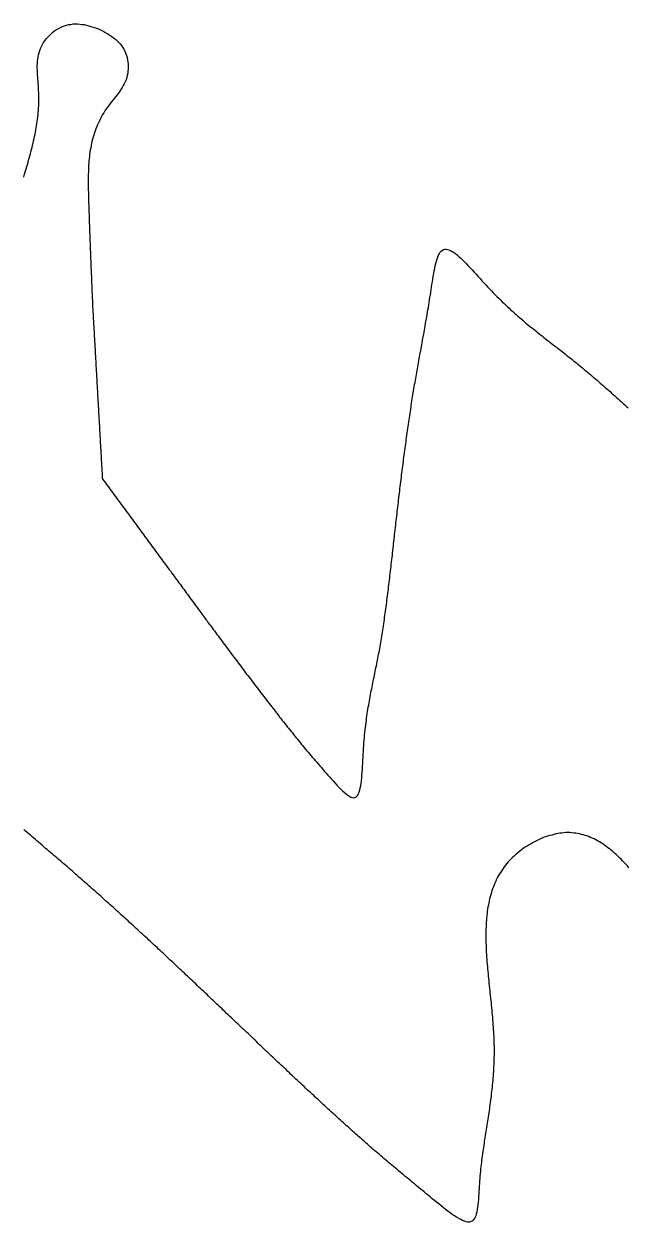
# Model space of a CAD drawing. Extents: x 63 to 788, y 423 to 1014.
# Drawn here: x 508.54 to 511.31, y 816.56 to 822.06 of the extents above; entities that cross this region are included whole.
import ezdxf

# ---------------------------------------------------------------- set-up
doc = ezdxf.new("R2010")
doc.units = 0
doc.header["$MEASUREMENT"] = 0
doc.layers.add('LAYER_1', color=7, linetype='CONTINUOUS')

msp = doc.modelspace()

# ---------------------------------------------------------------- linework, layer by layer
at = {"layer": 'LAYER_1', "color": 7}
for points in [[(508.5392, 821.352, 0), (508.5421, 821.362, 0), (508.545, 821.371, 0), (508.5479, 821.381, 0), (508.5507, 821.391, 0), (508.5535, 821.401, 0), (508.5563, 821.411, 0), (508.5591, 821.42, 0), (508.5618, 821.43, 0), (508.5645, 821.44, 0), (508.5672, 821.45, 0), (508.5699, 821.46, 0), (508.5725, 821.469, 0), (508.575, 821.479, 0), (508.5776, 821.489, 0), (508.58, 821.499, 0), (508.5824, 821.509, 0), (508.5847, 821.519, 0), (508.587, 821.529, 0), (508.5891, 821.539, 0), (508.5912, 821.549, 0), (508.5932, 821.559, 0), (508.5951, 821.569, 0), (508.5968, 821.578, 0), (508.5985, 821.588, 0), (508.6001, 821.598, 0), (508.6015, 821.608, 0), (508.6029, 821.618, 0), (508.604, 821.628, 0), (508.6051, 821.638, 0), (508.606, 821.648, 0), (508.6068, 821.658, 0), (508.6075, 821.669, 0), (508.608, 821.679, 0), (508.6084, 821.689, 0), (508.6086, 821.699, 0), (508.6087, 821.709, 0), (508.6087, 821.719, 0), (508.6085, 821.729, 0), (508.6083, 821.74, 0), (508.6078, 821.75, 0), (508.6073, 821.76, 0), (508.6066, 821.77, 0), (508.6059, 821.781, 0), (508.6051, 821.791, 0), (508.6042, 821.802, 0), (508.6035, 821.812, 0), (508.6028, 821.822, 0), (508.6022, 821.833, 0), (508.6018, 821.843, 0), (508.6016, 821.853, 0), (508.6017, 821.863, 0), (508.6021, 821.874, 0), (508.6027, 821.884, 0), (508.6038, 821.894, 0), (508.6053, 821.904, 0), (508.6072, 821.913, 0), (508.6097, 821.923, 0), (508.6127, 821.933, 0), (508.6163, 821.942, 0), (508.6205, 821.951, 0), (508.6253, 821.961, 0), (508.6306, 821.97, 0), (508.6365, 821.978, 0), (508.6428, 821.987, 0), (508.6496, 821.995, 0), (508.6569, 822.002, 0), (508.6645, 822.01, 0), (508.6725, 822.017, 0), (508.6809, 822.023, 0), (508.6895, 822.029, 0), (508.6984, 822.034, 0), (508.7076, 822.039, 0), (508.717, 822.043, 0), (508.7265, 822.047, 0), (508.7362, 822.05, 0), (508.7461, 822.052, 0), (508.756, 822.053, 0), (508.7661, 822.055, 0), (508.7762, 822.055, 0), (508.7864, 822.055, 0), (508.7966, 822.054, 0), (508.8069, 822.053, 0), (508.8172, 822.052, 0), (508.8274, 822.05, 0), (508.8377, 822.047, 0), (508.8479, 822.044, 0), (508.858, 822.041, 0), (508.8681, 822.037, 0), (508.8781, 822.034, 0), (508.888, 822.029, 0), (508.8977, 822.025, 0), (508.9073, 822.02, 0), (508.9166, 822.015, 0), (508.9258, 822.01, 0), (508.9347, 822.004, 0), (508.9433, 821.998, 0), (508.9516, 821.992, 0), (508.9596, 821.986, 0), (508.9671, 821.979, 0), (508.9743, 821.972, 0), (508.981, 821.964, 0), (508.9873, 821.956, 0), (508.993, 821.948, 0), (508.9982, 821.939, 0), (509.0028, 821.93, 0), (509.0069, 821.921, 0), (509.0103, 821.911, 0), (509.0132, 821.901, 0), (509.0154, 821.891, 0), (509.0171, 821.881, 0), (509.0181, 821.87, 0), (509.0186, 821.86, 0), (509.0184, 821.849, 0), (509.0176, 821.839, 0), (509.0163, 821.829, 0), (509.0143, 821.819, 0), (509.0117, 821.809, 0), (509.0085, 821.799, 0), (509.0048, 821.79, 0), (509.0006, 821.781, 0), (508.9959, 821.772, 0), (508.9909, 821.764, 0), (508.9855, 821.755, 0), (508.9798, 821.747, 0), (508.9739, 821.738, 0), (508.9677, 821.73, 0), (508.9614, 821.722, 0), (508.955, 821.714, 0), (508.9486, 821.706, 0), (508.9422, 821.698, 0), (508.9358, 821.69, 0), (508.9295, 821.681, 0), (508.9233, 821.673, 0), (508.9174, 821.665, 0), (508.9116, 821.656, 0), (508.9062, 821.647, 0), (508.9009, 821.639, 0), (508.8959, 821.63, 0), (508.891, 821.621, 0), (508.8865, 821.611, 0), (508.8821, 821.602, 0), (508.878, 821.593, 0), (508.874, 821.584, 0), (508.8703, 821.574, 0), (508.8668, 821.565, 0), (508.8636, 821.555, 0), (508.8605, 821.545, 0), (508.8576, 821.536, 0), (508.855, 821.526, 0), (508.8525, 821.516, 0), (508.8503, 821.506, 0), (508.8482, 821.497, 0), (508.8464, 821.487, 0), (508.8447, 821.477, 0), (508.8431, 821.467, 0), (508.8418, 821.457, 0), (508.8406, 821.447, 0), (508.8395, 821.437, 0), (508.8385, 821.427, 0), (508.8377, 821.416, 0), (508.8371, 821.406, 0), (508.8365, 821.396, 0), (508.836, 821.386, 0), (508.8357, 821.376, 0), (508.8354, 821.366, 0), (508.8353, 821.355, 0), (508.8352, 821.345, 0), (508.8351, 821.335, 0), (508.8352, 821.325, 0), (508.8353, 821.314, 0), (508.8354, 821.304, 0), (508.8356, 821.294, 0), (508.8358, 821.284, 0), (508.8361, 821.273, 0), (508.8364, 821.263, 0), (508.8366, 821.253, 0), (508.8369, 821.243, 0), (508.8372, 821.232, 0), (508.8375, 821.222, 0), (508.8378, 821.212, 0), (508.8381, 821.202, 0), (508.8385, 821.192, 0), (508.8388, 821.181, 0), (508.8391, 821.171, 0), (508.8395, 821.161, 0), (508.8398, 821.151, 0), (508.8401, 821.141, 0), (508.8405, 821.13, 0), (508.8408, 821.12, 0), (508.8412, 821.11, 0), (508.8415, 821.1, 0), (508.8419, 821.09, 0), (508.8423, 821.08, 0), (508.8427, 821.07, 0), (508.843, 821.059, 0), (508.8434, 821.049, 0), (508.8438, 821.039, 0), (508.8442, 821.029, 0), (508.8446, 821.019, 0), (508.845, 821.009, 0), (508.8454, 820.999, 0), (508.8458, 820.989, 0), (508.8462, 820.978, 0), (508.8466, 820.968, 0), (508.847, 820.958, 0), (508.8474, 820.948, 0), (508.8478, 820.938, 0), (508.8482, 820.928, 0), (508.8486, 820.918, 0), (508.849, 820.908, 0), (508.8495, 820.898, 0), (508.8499, 820.888, 0), (508.8503, 820.878, 0), (508.8507, 820.867, 0), (508.8511, 820.857, 0), (508.8516, 820.847, 0), (508.852, 820.837, 0), (508.8524, 820.827, 0), (508.8529, 820.817, 0), (508.8533, 820.807, 0), (508.8537, 820.797, 0), (508.8541, 820.787, 0), (508.8546, 820.777, 0), (508.855, 820.767, 0), (508.8554, 820.757, 0), (508.8559, 820.749, 0), (508.8563, 820.741, 0), (508.8568, 820.733, 0), (508.8573, 820.725, 0), (508.8577, 820.717, 0), (508.8582, 820.709, 0), (508.8586, 820.701, 0), (508.8591, 820.693, 0), (508.8595, 820.685, 0), (508.86, 820.677, 0), (508.8604, 820.669, 0), (508.8609, 820.661, 0), (508.8613, 820.653, 0), (508.8618, 820.645, 0), (508.8622, 820.637, 0), (508.8627, 820.629, 0), (508.8631, 820.621, 0), (508.8636, 820.613, 0), (508.864, 820.605, 0), (508.8645, 820.597, 0), (508.8649, 820.589, 0), (508.8654, 820.581, 0), (508.8658, 820.573, 0), (508.8663, 820.565, 0), (508.8668, 820.557, 0), (508.8672, 820.549, 0), (508.8677, 820.541, 0), (508.8681, 820.533, 0), (508.8686, 820.525, 0), (508.869, 820.517, 0), (508.8695, 820.509, 0), (508.8699, 820.501, 0), (508.8704, 820.493, 0), (508.8708, 820.485, 0), (508.8713, 820.477, 0), (508.8717, 820.469, 0), (508.8722, 820.461, 0), (508.8726, 820.453, 0), (508.8731, 820.445, 0), (508.8735, 820.437, 0), (508.874, 820.429, 0), (508.8744, 820.421, 0), (508.8749, 820.413, 0), (508.8754, 820.405, 0), (508.8758, 820.397, 0), (508.8763, 820.389, 0), (508.8767, 820.381, 0), (508.8772, 820.373, 0), (508.8776, 820.365, 0), (508.8781, 820.357, 0), (508.8785, 820.349, 0), (508.879, 820.341, 0), (508.8794, 820.333, 0), (508.8799, 820.325, 0), (508.8803, 820.317, 0), (508.8808, 820.309, 0), (508.8812, 820.301, 0), (508.8817, 820.293, 0), (508.8821, 820.285, 0), (508.8826, 820.277, 0), (508.883, 820.269, 0), (508.8835, 820.261, 0), (508.8839, 820.253, 0), (508.8844, 820.245, 0), (508.8849, 820.237, 0), (508.8853, 820.229, 0), (508.8858, 820.221, 0), (508.8862, 820.213, 0), (508.8867, 820.205, 0), (508.8871, 820.197, 0), (508.8876, 820.189, 0), (508.888, 820.181, 0), (508.8885, 820.173, 0), (508.8889, 820.165, 0), (508.8894, 820.157, 0), (508.8898, 820.149, 0), (508.8903, 820.141, 0), (508.8907, 820.133, 0), (508.8912, 820.125, 0), (508.8916, 820.117, 0), (508.8921, 820.109, 0), (508.8925, 820.101, 0), (508.893, 820.093, 0), (508.8935, 820.085, 0), (508.8939, 820.077, 0), (508.8944, 820.069, 0), (508.8948, 820.061, 0), (508.8953, 820.053, 0), (508.8957, 820.045, 0), (508.8962, 820.037, 0), (508.8966, 820.029, 0), (508.8971, 820.021, 0), (508.8975, 820.013, 0), (508.898, 820.005, 0), (508.8984, 819.997, 0), (508.8989, 819.989, 0), (508.8993, 819.981, 0), (508.8998, 819.973, 0), (508.9027, 819.966, 0), (508.9083, 819.958, 0), (508.9139, 819.95, 0), (508.9196, 819.943, 0), (508.9252, 819.935, 0), (508.9308, 819.927, 0), (508.9364, 819.92, 0), (508.942, 819.912, 0), (508.9477, 819.905, 0), (508.9533, 819.897, 0), (508.9589, 819.889, 0), (508.9645, 819.882, 0), (508.9701, 819.874, 0), (508.9758, 819.866, 0), (508.9814, 819.859, 0), (508.987, 819.851, 0), (508.9926, 819.843, 0), (508.9982, 819.836, 0), (509.0039, 819.828, 0), (509.0095, 819.821, 0), (509.0151, 819.813, 0), (509.0207, 819.805, 0), (509.0263, 819.798, 0), (509.032, 819.79, 0), (509.0376, 819.782, 0), (509.0432, 819.775, 0), (509.0488, 819.767, 0), (509.0544, 819.759, 0), (509.0601, 819.752, 0), (509.0657, 819.744, 0), (509.0713, 819.737, 0), (509.0769, 819.729, 0), (509.0825, 819.721, 0), (509.0882, 819.714, 0), (509.0938, 819.706, 0), (509.0994, 819.698, 0), (509.105, 819.691, 0), (509.1106, 819.683, 0), (509.1163, 819.675, 0), (509.1219, 819.668, 0), (509.1275, 819.66, 0), (509.1331, 819.653, 0), (509.1387, 819.645, 0), (509.1444, 819.637, 0), (509.15, 819.63, 0), (509.1556, 819.622, 0), (509.1612, 819.614, 0), (509.1668, 819.607, 0), (509.1725, 819.599, 0), (509.1781, 819.591, 0), (509.1837, 819.584, 0), (509.1893, 819.576, 0), (509.1949, 819.569, 0), (509.2006, 819.561, 0), (509.2062, 819.553, 0), (509.2118, 819.546, 0), (509.2174, 819.538, 0), (509.223, 819.53, 0), (509.2287, 819.523, 0), (509.2343, 819.515, 0), (509.2399, 819.507, 0), (509.2455, 819.5, 0), (509.2511, 819.492, 0), (509.2568, 819.485, 0), (509.2624, 819.477, 0), (509.268, 819.469, 0), (509.2736, 819.462, 0), (509.2792, 819.454, 0), (509.2849, 819.446, 0), (509.2905, 819.439, 0), (509.2961, 819.431, 0), (509.3017, 819.423, 0), (509.3073, 819.416, 0), (509.313, 819.408, 0), (509.3186, 819.401, 0), (509.3242, 819.393, 0), (509.3298, 819.385, 0), (509.3354, 819.378, 0), (509.3411, 819.37, 0), (509.3467, 819.362, 0), (509.3523, 819.355, 0), (509.3579, 819.347, 0), (509.3635, 819.339, 0), (509.3692, 819.332, 0), (509.3748, 819.324, 0), (509.3804, 819.317, 0), (509.386, 819.309, 0), (509.3916, 819.301, 0), (509.3973, 819.294, 0), (509.4029, 819.286, 0), (509.4085, 819.278, 0), (509.4141, 819.271, 0), (509.4197, 819.263, 0), (509.4254, 819.255, 0), (509.431, 819.248, 0), (509.4366, 819.24, 0), (509.4422, 819.233, 0), (509.4478, 819.225, 0), (509.4535, 819.217, 0), (509.4596, 819.209, 0), (509.466, 819.201, 0), (509.4723, 819.192, 0), (509.4786, 819.184, 0), (509.4849, 819.175, 0), (509.4912, 819.167, 0), (509.4975, 819.159, 0), (509.5038, 819.15, 0), (509.5101, 819.142, 0), (509.5164, 819.134, 0), (509.5227, 819.125, 0), (509.529, 819.117, 0), (509.5353, 819.109, 0), (509.5415, 819.1, 0), (509.5478, 819.092, 0), (509.5541, 819.084, 0), (509.5603, 819.075, 0), (509.5666, 819.067, 0), (509.5728, 819.059, 0), (509.579, 819.051, 0), (509.5853, 819.043, 0), (509.5915, 819.034, 0), (509.5977, 819.026, 0), (509.6039, 819.018, 0), (509.6101, 819.01, 0), (509.6162, 819.002, 0), (509.6224, 818.994, 0), (509.6285, 818.986, 0), (509.6347, 818.978, 0), (509.6408, 818.97, 0), (509.6469, 818.962, 0), (509.653, 818.954, 0), (509.6591, 818.946, 0), (509.6651, 818.938, 0), (509.6712, 818.93, 0), (509.6772, 818.923, 0), (509.6832, 818.915, 0), (509.6892, 818.907, 0), (509.6952, 818.899, 0), (509.7011, 818.892, 0), (509.7071, 818.884, 0), (509.713, 818.876, 0), (509.7189, 818.869, 0), (509.7248, 818.861, 0), (509.7307, 818.854, 0), (509.7365, 818.847, 0), (509.7424, 818.839, 0), (509.7482, 818.832, 0), (509.754, 818.825, 0), (509.7597, 818.817, 0), (509.7655, 818.81, 0), (509.7713, 818.803, 0), (509.7771, 818.796, 0), (509.7829, 818.788, 0), (509.7888, 818.781, 0), (509.7947, 818.774, 0), (509.8006, 818.767, 0), (509.8065, 818.76, 0), (509.8125, 818.752, 0), (509.8185, 818.745, 0), (509.8246, 818.738, 0), (509.8308, 818.73, 0), (509.837, 818.723, 0), (509.8433, 818.715, 0), (509.8497, 818.708, 0), (509.8562, 818.7, 0), (509.8627, 818.692, 0), (509.8694, 818.685, 0), (509.8762, 818.677, 0), (509.883, 818.669, 0), (509.89, 818.661, 0), (509.8972, 818.652, 0), (509.9044, 818.644, 0), (509.9118, 818.636, 0), (509.9193, 818.627, 0), (509.9269, 818.619, 0), (509.9347, 818.61, 0), (509.9427, 818.601, 0), (509.9508, 818.592, 0), (509.9591, 818.583, 0), (509.9676, 818.573, 0), (509.9761, 818.564, 0), (509.9846, 818.555, 0), (509.9931, 818.546, 0), (510.0015, 818.538, 0), (510.0098, 818.53, 0), (510.0178, 818.524, 0), (510.0255, 818.518, 0), (510.033, 818.513, 0), (510.04, 818.509, 0), (510.0465, 818.507, 0), (510.0526, 818.506, 0), (510.0581, 818.507, 0), (510.063, 818.509, 0), (510.0674, 818.513, 0), (510.0714, 818.518, 0), (510.0749, 818.525, 0), (510.078, 818.532, 0), (510.0807, 818.541, 0), (510.0831, 818.551, 0), (510.0851, 818.561, 0), (510.0869, 818.572, 0), (510.0884, 818.584, 0), (510.0897, 818.597, 0), (510.0908, 818.61, 0), (510.0918, 818.623, 0), (510.0926, 818.637, 0), (510.0934, 818.65, 0), (510.0941, 818.664, 0), (510.0948, 818.678, 0), (510.0955, 818.692, 0), (510.0962, 818.705, 0), (510.097, 818.719, 0), (510.0979, 818.732, 0), (510.0988, 818.745, 0), (510.0998, 818.757, 0), (510.1008, 818.769, 0), (510.1019, 818.782, 0), (510.103, 818.793, 0), (510.1042, 818.805, 0), (510.1054, 818.817, 0), (510.1067, 818.828, 0), (510.108, 818.839, 0), (510.1094, 818.85, 0), (510.1108, 818.861, 0), (510.1122, 818.871, 0), (510.1136, 818.882, 0), (510.1152, 818.892, 0), (510.1167, 818.902, 0), (510.1182, 818.912, 0), (510.1198, 818.922, 0), (510.1215, 818.932, 0), (510.1231, 818.941, 0), (510.1248, 818.951, 0), (510.1265, 818.96, 0), (510.1282, 818.97, 0), (510.1299, 818.979, 0), (510.1316, 818.988, 0), (510.1334, 818.997, 0), (510.1352, 819.006, 0), (510.1369, 819.015, 0), (510.1387, 819.024, 0), (510.1405, 819.033, 0), (510.1423, 819.041, 0), (510.1441, 819.05, 0), (510.146, 819.059, 0), (510.1478, 819.068, 0), (510.1496, 819.076, 0), (510.1514, 819.085, 0), (510.1532, 819.094, 0), (510.155, 819.102, 0), (510.1568, 819.111, 0), (510.1585, 819.12, 0), (510.1603, 819.129, 0), (510.162, 819.137, 0), (510.1638, 819.146, 0), (510.1655, 819.155, 0), (510.1672, 819.164, 0), (510.1689, 819.173, 0), (510.1705, 819.182, 0), (510.1722, 819.191, 0), (510.1738, 819.2, 0), (510.1754, 819.209, 0), (510.177, 819.218, 0), (510.1785, 819.228, 0), (510.1801, 819.237, 0), (510.1816, 819.246, 0), (510.1831, 819.256, 0), (510.1846, 819.265, 0), (510.1861, 819.275, 0), (510.1876, 819.284, 0), (510.189, 819.294, 0), (510.1905, 819.304, 0), (510.1919, 819.313, 0), (510.1933, 819.323, 0), (510.1947, 819.333, 0), (510.1961, 819.343, 0), (510.1974, 819.353, 0), (510.1988, 819.362, 0), (510.2002, 819.372, 0), (510.2015, 819.382, 0), (510.2028, 819.392, 0), (510.2041, 819.402, 0), (510.2054, 819.412, 0), (510.2067, 819.423, 0), (510.208, 819.433, 0), (510.2093, 819.443, 0), (510.2106, 819.453, 0), (510.2118, 819.463, 0), (510.2131, 819.473, 0), (510.2143, 819.484, 0), (510.2156, 819.494, 0), (510.2168, 819.504, 0), (510.218, 819.514, 0), (510.2192, 819.525, 0), (510.2205, 819.535, 0), (510.2217, 819.546, 0), (510.2229, 819.556, 0), (510.2241, 819.566, 0), (510.2253, 819.577, 0), (510.2265, 819.587, 0), (510.2276, 819.598, 0), (510.2288, 819.608, 0), (510.23, 819.619, 0), (510.2312, 819.629, 0), (510.2324, 819.64, 0), (510.2336, 819.65, 0), (510.2347, 819.661, 0), (510.2359, 819.671, 0), (510.2371, 819.682, 0), (510.2383, 819.692, 0), (510.2394, 819.703, 0), (510.2406, 819.713, 0), (510.2418, 819.724, 0), (510.243, 819.734, 0), (510.2442, 819.745, 0), (510.2454, 819.756, 0), (510.2466, 819.766, 0), (510.2478, 819.777, 0), (510.249, 819.787, 0), (510.2502, 819.798, 0), (510.2514, 819.808, 0), (510.2526, 819.819, 0), (510.2538, 819.829, 0), (510.255, 819.84, 0), (510.2562, 819.85, 0), (510.2575, 819.861, 0), (510.2587, 819.871, 0), (510.2599, 819.882, 0), (510.2612, 819.892, 0), (510.2624, 819.903, 0), (510.2637, 819.913, 0), (510.265, 819.924, 0), (510.2662, 819.934, 0), (510.2675, 819.944, 0), (510.2688, 819.955, 0), (510.27, 819.965, 0), (510.2713, 819.976, 0), (510.2726, 819.986, 0), (510.2739, 819.996, 0), (510.2752, 820.007, 0), (510.2765, 820.017, 0), (510.2778, 820.027, 0), (510.2792, 820.037, 0), (510.2805, 820.048, 0), (510.2818, 820.058, 0), (510.2832, 820.068, 0), (510.2845, 820.078, 0), (510.2858, 820.089, 0), (510.2872, 820.099, 0), (510.2886, 820.109, 0), (510.2899, 820.119, 0), (510.2913, 820.129, 0), (510.2927, 820.139, 0), (510.294, 820.149, 0), (510.2954, 820.159, 0), (510.2968, 820.169, 0), (510.2982, 820.179, 0), (510.2996, 820.189, 0), (510.3011, 820.199, 0), (510.3025, 820.209, 0), (510.3039, 820.219, 0), (510.3053, 820.229, 0), (510.3068, 820.239, 0), (510.3082, 820.248, 0), (510.3097, 820.258, 0), (510.3111, 820.268, 0), (510.3126, 820.278, 0), (510.3141, 820.287, 0), (510.3156, 820.297, 0), (510.317, 820.307, 0), (510.3185, 820.316, 0), (510.32, 820.326, 0), (510.3216, 820.335, 0), (510.3231, 820.345, 0), (510.3246, 820.354, 0), (510.3261, 820.364, 0), (510.3277, 820.373, 0), (510.3292, 820.382, 0), (510.3308, 820.392, 0), (510.3323, 820.401, 0), (510.3339, 820.41, 0), (510.3355, 820.419, 0), (510.337, 820.429, 0), (510.3386, 820.438, 0), (510.3402, 820.447, 0), (510.3418, 820.456, 0), (510.3434, 820.465, 0), (510.3451, 820.474, 0), (510.3467, 820.483, 0), (510.3483, 820.492, 0), (510.35, 820.501, 0), (510.3516, 820.51, 0), (510.3533, 820.52, 0), (510.3549, 820.529, 0), (510.3566, 820.538, 0), (510.3583, 820.547, 0), (510.36, 820.556, 0), (510.3617, 820.565, 0), (510.3634, 820.575, 0), (510.3651, 820.584, 0), (510.3668, 820.593, 0), (510.3685, 820.603, 0), (510.3702, 820.612, 0), (510.372, 820.622, 0), (510.3737, 820.632, 0), (510.3754, 820.641, 0), (510.3772, 820.651, 0), (510.379, 820.661, 0), (510.3807, 820.671, 0), (510.3825, 820.681, 0), (510.3843, 820.691, 0), (510.3861, 820.702, 0), (510.3878, 820.712, 0), (510.3896, 820.723, 0), (510.3915, 820.733, 0), (510.3933, 820.744, 0), (510.3951, 820.755, 0), (510.3969, 820.766, 0), (510.3987, 820.777, 0), (510.4006, 820.789, 0), (510.4024, 820.8, 0), (510.4043, 820.812, 0), (510.4061, 820.824, 0), (510.408, 820.836, 0), (510.4098, 820.848, 0), (510.4117, 820.86, 0), (510.4136, 820.873, 0), (510.4155, 820.885, 0), (510.4175, 820.898, 0), (510.4196, 820.91, 0), (510.4218, 820.922, 0), (510.4241, 820.934, 0), (510.4266, 820.946, 0), (510.4292, 820.957, 0), (510.432, 820.967, 0), (510.4351, 820.977, 0), (510.4384, 820.986, 0), (510.442, 820.994, 0), (510.4459, 821.002, 0), (510.45, 821.008, 0), (510.4546, 821.013, 0), (510.4594, 821.017, 0), (510.4647, 821.02, 0), (510.4704, 821.022, 0), (510.4764, 821.022, 0), (510.4828, 821.021, 0), (510.4894, 821.019, 0), (510.4964, 821.016, 0), (510.5037, 821.012, 0), (510.5112, 821.008, 0), (510.519, 821.002, 0), (510.527, 820.996, 0), (510.5351, 820.989, 0), (510.5435, 820.981, 0), (510.552, 820.973, 0), (510.5606, 820.964, 0), (510.5694, 820.955, 0), (510.5782, 820.946, 0), (510.5871, 820.936, 0), (510.5961, 820.927, 0), (510.6051, 820.917, 0), (510.6141, 820.907, 0), (510.6231, 820.897, 0), (510.632, 820.887, 0), (510.6409, 820.877, 0), (510.6497, 820.867, 0), (510.6584, 820.858, 0), (510.6671, 820.849, 0), (510.6757, 820.84, 0), (510.6842, 820.831, 0), (510.6927, 820.822, 0), (510.7011, 820.813, 0), (510.7094, 820.805, 0), (510.7177, 820.797, 0), (510.7259, 820.789, 0), (510.7341, 820.781, 0), (510.7422, 820.773, 0), (510.7502, 820.765, 0), (510.7582, 820.758, 0), (510.7661, 820.751, 0), (510.774, 820.743, 0), (510.7818, 820.736, 0), (510.7896, 820.729, 0), (510.7974, 820.722, 0), (510.8051, 820.715, 0), (510.8127, 820.709, 0), (510.8203, 820.702, 0), (510.8279, 820.696, 0), (510.8354, 820.689, 0), (510.8429, 820.683, 0), (510.8504, 820.677, 0), (510.8578, 820.671, 0), (510.8653, 820.665, 0), (510.8726, 820.659, 0), (510.88, 820.653, 0), (510.8873, 820.647, 0), (510.8946, 820.641, 0), (510.9019, 820.635, 0), (510.9091, 820.629, 0), (510.9164, 820.624, 0), (510.9236, 820.618, 0), (510.9308, 820.612, 0), (510.938, 820.607, 0), (510.9452, 820.601, 0), (510.9523, 820.596, 0), (510.9595, 820.59, 0), (510.9666, 820.585, 0), (510.9738, 820.579, 0), (510.9809, 820.574, 0), (510.9881, 820.568, 0), (510.9952, 820.563, 0), (511.0023, 820.557, 0), (511.0095, 820.552, 0), (511.0166, 820.546, 0), (511.0238, 820.54, 0), (511.0309, 820.535, 0), (511.0381, 820.529, 0), (511.0452, 820.524, 0), (511.0524, 820.518, 0), (511.0596, 820.512, 0), (511.0668, 820.506, 0), (511.0741, 820.5, 0), (511.0813, 820.494, 0), (511.0885, 820.489, 0), (511.0958, 820.483, 0), (511.1031, 820.477, 0), (511.1104, 820.47, 0), (511.1177, 820.464, 0), (511.125, 820.458, 0), (511.1323, 820.452, 0), (511.1396, 820.446, 0), (511.1469, 820.44, 0), (511.1543, 820.433, 0), (511.1617, 820.427, 0), (511.169, 820.421, 0), (511.1764, 820.414, 0), (511.1838, 820.408, 0), (511.1912, 820.401, 0), (511.1986, 820.395, 0), (511.206, 820.388, 0), (511.2135, 820.382, 0), (511.2209, 820.375, 0), (511.2284, 820.369, 0), (511.2358, 820.362, 0), (511.2433, 820.355, 0), (511.2508, 820.349, 0), (511.2583, 820.342, 0), (511.2658, 820.335, 0), (511.2733, 820.328, 0), (511.2808, 820.322, 0), (511.2883, 820.315, 0), (511.2958, 820.308, 0), (511.3034, 820.301, 0), (511.3109, 820.294, 0)], [(511.3149, 818.185, 0), (511.3077, 818.193, 0), (511.3005, 818.201, 0), (511.2933, 818.209, 0), (511.286, 818.216, 0), (511.2787, 818.224, 0), (511.2713, 818.231, 0), (511.2639, 818.238, 0), (511.2564, 818.245, 0), (511.2489, 818.252, 0), (511.2414, 818.259, 0), (511.2338, 818.265, 0), (511.2262, 818.271, 0), (511.2185, 818.277, 0), (511.2108, 818.283, 0), (511.203, 818.289, 0), (511.1951, 818.294, 0), (511.1873, 818.299, 0), (511.1793, 818.304, 0), (511.1713, 818.308, 0), (511.1633, 818.313, 0), (511.1552, 818.317, 0), (511.147, 818.321, 0), (511.1388, 818.324, 0), (511.1305, 818.328, 0), (511.1222, 818.331, 0), (511.1138, 818.333, 0), (511.1053, 818.336, 0), (511.0968, 818.338, 0), (511.0882, 818.34, 0), (511.0796, 818.342, 0), (511.0708, 818.343, 0), (511.062, 818.344, 0), (511.0532, 818.345, 0), (511.0443, 818.346, 0), (511.0353, 818.346, 0), (511.0262, 818.346, 0), (511.0171, 818.345, 0), (511.0078, 818.344, 0), (510.9986, 818.343, 0), (510.9892, 818.342, 0), (510.9798, 818.34, 0), (510.9703, 818.338, 0), (510.9607, 818.335, 0), (510.9511, 818.333, 0), (510.9415, 818.33, 0), (510.932, 818.326, 0), (510.9224, 818.323, 0), (510.9128, 818.319, 0), (510.9033, 818.314, 0), (510.8938, 818.31, 0), (510.8844, 818.305, 0), (510.8751, 818.3, 0), (510.8659, 818.295, 0), (510.8568, 818.29, 0), (510.8479, 818.284, 0), (510.839, 818.279, 0), (510.8304, 818.273, 0), (510.8219, 818.267, 0), (510.8135, 818.26, 0), (510.8054, 818.254, 0), (510.7975, 818.247, 0), (510.7898, 818.24, 0), (510.7824, 818.233, 0), (510.7752, 818.226, 0), (510.7683, 818.219, 0), (510.7617, 818.212, 0), (510.7553, 818.204, 0), (510.7491, 818.197, 0), (510.7432, 818.189, 0), (510.7375, 818.181, 0), (510.7321, 818.173, 0), (510.7269, 818.165, 0), (510.722, 818.157, 0), (510.7172, 818.149, 0), (510.7127, 818.141, 0), (510.7084, 818.132, 0), (510.7043, 818.124, 0), (510.7004, 818.115, 0), (510.6967, 818.107, 0), (510.6933, 818.098, 0), (510.69, 818.089, 0), (510.6869, 818.08, 0), (510.684, 818.071, 0), (510.6813, 818.061, 0), (510.6787, 818.052, 0), (510.6763, 818.043, 0), (510.6741, 818.033, 0), (510.6721, 818.024, 0), (510.6702, 818.014, 0), (510.6685, 818.005, 0), (510.667, 817.995, 0), (510.6656, 817.985, 0), (510.6643, 817.975, 0), (510.6632, 817.965, 0), (510.6622, 817.955, 0), (510.6613, 817.945, 0), (510.6606, 817.935, 0), (510.66, 817.925, 0), (510.6595, 817.914, 0), (510.6591, 817.904, 0), (510.6589, 817.894, 0), (510.6587, 817.883, 0), (510.6587, 817.873, 0), (510.6588, 817.862, 0), (510.6589, 817.851, 0), (510.6592, 817.841, 0), (510.6595, 817.83, 0), (510.6599, 817.819, 0), (510.6604, 817.809, 0), (510.6609, 817.798, 0), (510.6616, 817.787, 0), (510.6623, 817.776, 0), (510.663, 817.765, 0), (510.6639, 817.754, 0), (510.6647, 817.743, 0), (510.6657, 817.732, 0), (510.6666, 817.721, 0), (510.6676, 817.71, 0), (510.6687, 817.699, 0), (510.6697, 817.688, 0), (510.6709, 817.677, 0), (510.672, 817.666, 0), (510.6731, 817.655, 0), (510.6743, 817.644, 0), (510.6755, 817.632, 0), (510.6766, 817.621, 0), (510.6778, 817.61, 0), (510.679, 817.599, 0), (510.6802, 817.588, 0), (510.6814, 817.576, 0), (510.6825, 817.565, 0), (510.6837, 817.554, 0), (510.6848, 817.543, 0), (510.6859, 817.532, 0), (510.6869, 817.521, 0), (510.6879, 817.51, 0), (510.6889, 817.498, 0), (510.6899, 817.487, 0), (510.6908, 817.476, 0), (510.6916, 817.465, 0), (510.6924, 817.454, 0), (510.6931, 817.443, 0), (510.6938, 817.432, 0), (510.6944, 817.421, 0), (510.6949, 817.41, 0), (510.6954, 817.399, 0), (510.6957, 817.388, 0), (510.696, 817.378, 0), (510.6962, 817.367, 0), (510.6963, 817.356, 0), (510.6964, 817.345, 0), (510.6963, 817.334, 0), (510.6962, 817.324, 0), (510.6959, 817.313, 0), (510.6957, 817.303, 0), (510.6953, 817.292, 0), (510.6949, 817.282, 0), (510.6944, 817.271, 0), (510.6938, 817.261, 0), (510.6932, 817.25, 0), (510.6925, 817.24, 0), (510.6917, 817.23, 0), (510.6909, 817.219, 0), (510.6901, 817.209, 0), (510.6892, 817.199, 0), (510.6882, 817.189, 0), (510.6872, 817.179, 0), (510.6861, 817.168, 0), (510.685, 817.158, 0), (510.6839, 817.148, 0), (510.6827, 817.138, 0), (510.6815, 817.129, 0), (510.6803, 817.119, 0), (510.679, 817.109, 0), (510.6777, 817.099, 0), (510.6763, 817.089, 0), (510.675, 817.08, 0), (510.6736, 817.07, 0), (510.6722, 817.06, 0), (510.6708, 817.051, 0), (510.6694, 817.041, 0), (510.6679, 817.032, 0), (510.6665, 817.022, 0), (510.665, 817.013, 0), (510.6635, 817.004, 0), (510.6621, 816.994, 0), (510.6606, 816.985, 0), (510.6591, 816.976, 0), (510.6576, 816.967, 0), (510.6562, 816.957, 0), (510.6547, 816.948, 0), (510.6533, 816.939, 0), (510.6518, 816.93, 0), (510.6504, 816.921, 0), (510.649, 816.911, 0), (510.6476, 816.902, 0), (510.6462, 816.892, 0), (510.6448, 816.883, 0), (510.6435, 816.873, 0), (510.6422, 816.864, 0), (510.6409, 816.854, 0), (510.6396, 816.844, 0), (510.6384, 816.834, 0), (510.6372, 816.824, 0), (510.636, 816.814, 0), (510.6349, 816.803, 0), (510.6338, 816.793, 0), (510.6328, 816.782, 0), (510.6317, 816.771, 0), (510.6308, 816.76, 0), (510.6299, 816.749, 0), (510.629, 816.737, 0), (510.6281, 816.725, 0), (510.6274, 816.713, 0), (510.6266, 816.701, 0), (510.6259, 816.689, 0), (510.6252, 816.676, 0), (510.6244, 816.664, 0), (510.6235, 816.651, 0), (510.6224, 816.639, 0), (510.621, 816.628, 0), (510.6194, 816.617, 0), (510.6174, 816.606, 0), (510.6151, 816.597, 0), (510.6123, 816.588, 0), (510.609, 816.58, 0), (510.6051, 816.574, 0), (510.6007, 816.568, 0), (510.5956, 816.564, 0), (510.5898, 816.562, 0), (510.5834, 816.56, 0), (510.5764, 816.56, 0), (510.5689, 816.561, 0), (510.5609, 816.564, 0), (510.5524, 816.567, 0), (510.5435, 816.571, 0), (510.5342, 816.576, 0), (510.5247, 816.582, 0), (510.5149, 816.588, 0), (510.5049, 816.595, 0), (510.4947, 816.602, 0), (510.4844, 816.61, 0), (510.474, 816.618, 0), (510.4637, 816.626, 0), (510.4534, 816.634, 0), (510.4431, 816.643, 0), (510.433, 816.651, 0), (510.423, 816.659, 0), (510.4132, 816.667, 0), (510.4035, 816.675, 0), (510.394, 816.683, 0), (510.3846, 816.69, 0), (510.3753, 816.698, 0), (510.3662, 816.706, 0), (510.3572, 816.713, 0), (510.3483, 816.72, 0), (510.3396, 816.727, 0), (510.331, 816.735, 0), (510.3224, 816.742, 0), (510.314, 816.749, 0), (510.3057, 816.756, 0), (510.2975, 816.762, 0), (510.2894, 816.769, 0), (510.2814, 816.776, 0), (510.2735, 816.782, 0), (510.2657, 816.789, 0), (510.2579, 816.795, 0), (510.2503, 816.802, 0), (510.2427, 816.808, 0), (510.2352, 816.814, 0), (510.2277, 816.821, 0), (510.2204, 816.827, 0), (510.213, 816.833, 0), (510.2058, 816.839, 0), (510.1986, 816.845, 0), (510.1915, 816.851, 0), (510.1844, 816.858, 0), (510.1773, 816.864, 0), (510.1703, 816.87, 0), (510.1634, 816.876, 0), (510.1565, 816.882, 0), (510.1496, 816.887, 0), (510.1427, 816.893, 0), (510.1358, 816.899, 0), (510.129, 816.905, 0), (510.1222, 816.911, 0), (510.1154, 816.917, 0), (510.1086, 816.923, 0), (510.1019, 816.929, 0), (510.0951, 816.935, 0), (510.0883, 816.941, 0), (510.0815, 816.947, 0), (510.0748, 816.953, 0), (510.068, 816.959, 0), (510.0612, 816.965, 0), (510.0543, 816.971, 0), (510.0475, 816.977, 0), (510.0406, 816.983, 0), (510.0337, 816.99, 0), (510.0268, 816.996, 0), (510.0198, 817.002, 0), (510.0129, 817.008, 0), (510.0059, 817.015, 0), (509.9988, 817.021, 0), (509.9918, 817.027, 0), (509.9848, 817.034, 0), (509.9777, 817.04, 0), (509.9706, 817.047, 0), (509.9635, 817.053, 0), (509.9563, 817.06, 0), (509.9492, 817.066, 0), (509.942, 817.073, 0), (509.9348, 817.079, 0), (509.9276, 817.086, 0), (509.9203, 817.093, 0), (509.9131, 817.099, 0), (509.9058, 817.106, 0), (509.8985, 817.113, 0), (509.8912, 817.12, 0), (509.8839, 817.126, 0), (509.8766, 817.133, 0), (509.8692, 817.14, 0), (509.8619, 817.147, 0), (509.8545, 817.154, 0), (509.8471, 817.161, 0), (509.8397, 817.167, 0), (509.8323, 817.174, 0), (509.8249, 817.181, 0), (509.8175, 817.188, 0), (509.81, 817.195, 0), (509.8026, 817.202, 0), (509.7951, 817.209, 0), (509.7876, 817.216, 0), (509.7801, 817.223, 0), (509.7726, 817.23, 0), (509.7651, 817.237, 0), (509.7576, 817.244, 0), (509.7501, 817.251, 0), (509.7426, 817.259, 0), (509.735, 817.266, 0), (509.7275, 817.273, 0), (509.7199, 817.28, 0), (509.7124, 817.287, 0), (509.7048, 817.294, 0), (509.6972, 817.301, 0), (509.6897, 817.309, 0), (509.6821, 817.316, 0), (509.6745, 817.323, 0), (509.6669, 817.33, 0), (509.6593, 817.337, 0), (509.6517, 817.344, 0), (509.6441, 817.352, 0), (509.6366, 817.359, 0), (509.629, 817.366, 0), (509.6214, 817.373, 0), (509.6138, 817.38, 0), (509.6062, 817.388, 0), (509.5986, 817.395, 0), (509.591, 817.402, 0), (509.5834, 817.409, 0), (509.5758, 817.417, 0), (509.5682, 817.424, 0), (509.5606, 817.431, 0), (509.553, 817.438, 0), (509.5454, 817.445, 0), (509.5379, 817.453, 0), (509.5303, 817.46, 0), (509.5227, 817.467, 0), (509.5151, 817.474, 0), (509.5076, 817.481, 0), (509.5, 817.489, 0), (509.4925, 817.496, 0), (509.4849, 817.503, 0), (509.4774, 817.51, 0), (509.4699, 817.517, 0), (509.4623, 817.525, 0), (509.4548, 817.532, 0), (509.4473, 817.539, 0), (509.4398, 817.546, 0), (509.4323, 817.553, 0), (509.4248, 817.56, 0), (509.4173, 817.567, 0), (509.4099, 817.574, 0), (509.4024, 817.581, 0), (509.3949, 817.589, 0), (509.3875, 817.596, 0), (509.38, 817.603, 0), (509.3726, 817.61, 0), (509.3651, 817.617, 0), (509.3577, 817.624, 0), (509.3503, 817.631, 0), (509.3428, 817.638, 0), (509.3354, 817.645, 0), (509.328, 817.652, 0), (509.3206, 817.659, 0), (509.3132, 817.666, 0), (509.3058, 817.673, 0), (509.2984, 817.68, 0), (509.291, 817.687, 0), (509.2836, 817.694, 0), (509.2762, 817.701, 0), (509.2688, 817.708, 0), (509.2614, 817.715, 0), (509.254, 817.722, 0), (509.2466, 817.729, 0), (509.2392, 817.736, 0), (509.2318, 817.743, 0), (509.2245, 817.75, 0), (509.2171, 817.757, 0), (509.2097, 817.763, 0), (509.2023, 817.77, 0), (509.195, 817.777, 0), (509.1876, 817.784, 0), (509.1802, 817.791, 0), (509.1728, 817.798, 0), (509.1655, 817.805, 0), (509.1581, 817.812, 0), (509.1507, 817.819, 0), (509.1433, 817.825, 0), (509.136, 817.832, 0), (509.1286, 817.839, 0), (509.1212, 817.846, 0), (509.1138, 817.853, 0), (509.1064, 817.86, 0), (509.0991, 817.866, 0), (509.0917, 817.873, 0), (509.0843, 817.88, 0), (509.0769, 817.887, 0), (509.0695, 817.894, 0), (509.0621, 817.9, 0), (509.0547, 817.907, 0), (509.0473, 817.914, 0), (509.0399, 817.921, 0), (509.0325, 817.928, 0), (509.0251, 817.934, 0), (509.0177, 817.941, 0), (509.0103, 817.948, 0), (509.0029, 817.955, 0), (508.9954, 817.961, 0), (508.988, 817.968, 0), (508.9806, 817.975, 0), (508.9731, 817.982, 0), (508.9657, 817.988, 0), (508.9582, 817.995, 0), (508.9508, 818.002, 0), (508.9433, 818.009, 0), (508.9359, 818.015, 0), (508.9284, 818.022, 0), (508.9209, 818.029, 0), (508.9134, 818.035, 0), (508.9059, 818.042, 0), (508.8984, 818.049, 0), (508.8909, 818.056, 0), (508.8834, 818.062, 0), (508.8759, 818.069, 0), (508.8684, 818.076, 0), (508.8609, 818.082, 0), (508.8533, 818.089, 0), (508.8458, 818.096, 0), (508.8382, 818.102, 0), (508.8307, 818.109, 0), (508.8231, 818.116, 0), (508.8155, 818.122, 0), (508.8079, 818.129, 0), (508.8004, 818.135, 0), (508.7928, 818.142, 0), (508.7852, 818.149, 0), (508.7776, 818.155, 0), (508.77, 818.162, 0), (508.7624, 818.169, 0), (508.7547, 818.175, 0), (508.7471, 818.182, 0), (508.7395, 818.189, 0), (508.7318, 818.195, 0), (508.7242, 818.202, 0), (508.7166, 818.208, 0), (508.7089, 818.215, 0), (508.7012, 818.222, 0), (508.6936, 818.228, 0), (508.6859, 818.235, 0), (508.6782, 818.241, 0), (508.6706, 818.248, 0), (508.6629, 818.255, 0), (508.6552, 818.261, 0), (508.6475, 818.268, 0), (508.6398, 818.274, 0), (508.6321, 818.281, 0), (508.6244, 818.288, 0), (508.6167, 818.294, 0), (508.6089, 818.301, 0), (508.6012, 818.307, 0), (508.5935, 818.314, 0), (508.5858, 818.32, 0), (508.578, 818.327, 0), (508.5703, 818.334, 0), (508.5625, 818.34, 0), (508.5548, 818.347, 0), (508.547, 818.353, 0), (508.5393, 818.36, 0)]]:
    msp.add_polyline3d(points, dxfattribs=at)

doc.saveas('drawing.dxf')
